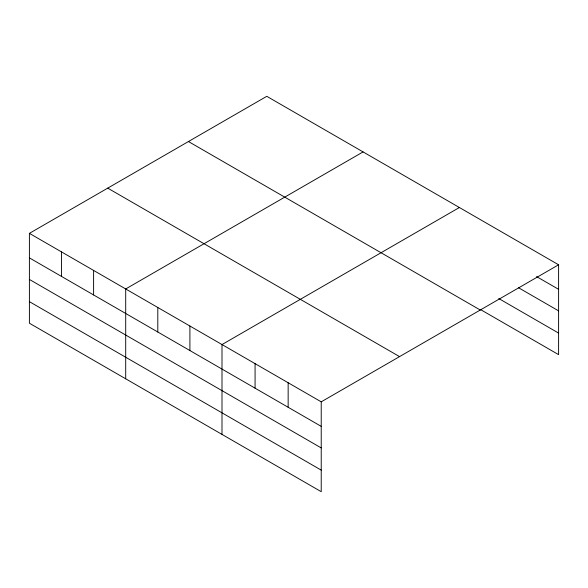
<?xml version="1.0" encoding="UTF-8"?>
<svg xmlns="http://www.w3.org/2000/svg" width="588" height="588" viewBox="0 0 588 588"><rect width="100%" height="100%" fill="white"/><g stroke="black" fill="none" stroke-linecap="round" stroke-linejoin="round"><path stroke-width="0.88" d="M321.224 447.924L321.224 401.839L29.4 233.362L29.4 323.209L321.224 491.686L321.224 447.924L29.4 279.44M29.4 233.362L266.776 96.314L558.6 264.791L558.6 354.637L480.639 309.633M363.083 151.91L125.7 288.958L125.7 378.804M459.382 207.513L221.999 344.561L221.999 434.407M321.224 401.839L558.6 264.791M536.55 276.588L558.6 289.318M518.44 287.686L558.6 310.868M498.756 298.528L558.6 333.08M188.447 141.539L480.264 310.023M107.736 188.138L399.553 356.615M29.4 257.882L321.224 426.366M29.4 301.651L321.224 470.128M288.149 382.751L288.149 407.271M255.074 363.656L255.074 388.176M189.902 326.024L189.902 350.544M157.804 307.495L157.804 332.014M93.602 270.429L93.602 294.948M61.497 251.892L61.497 276.411"/></g></svg>
